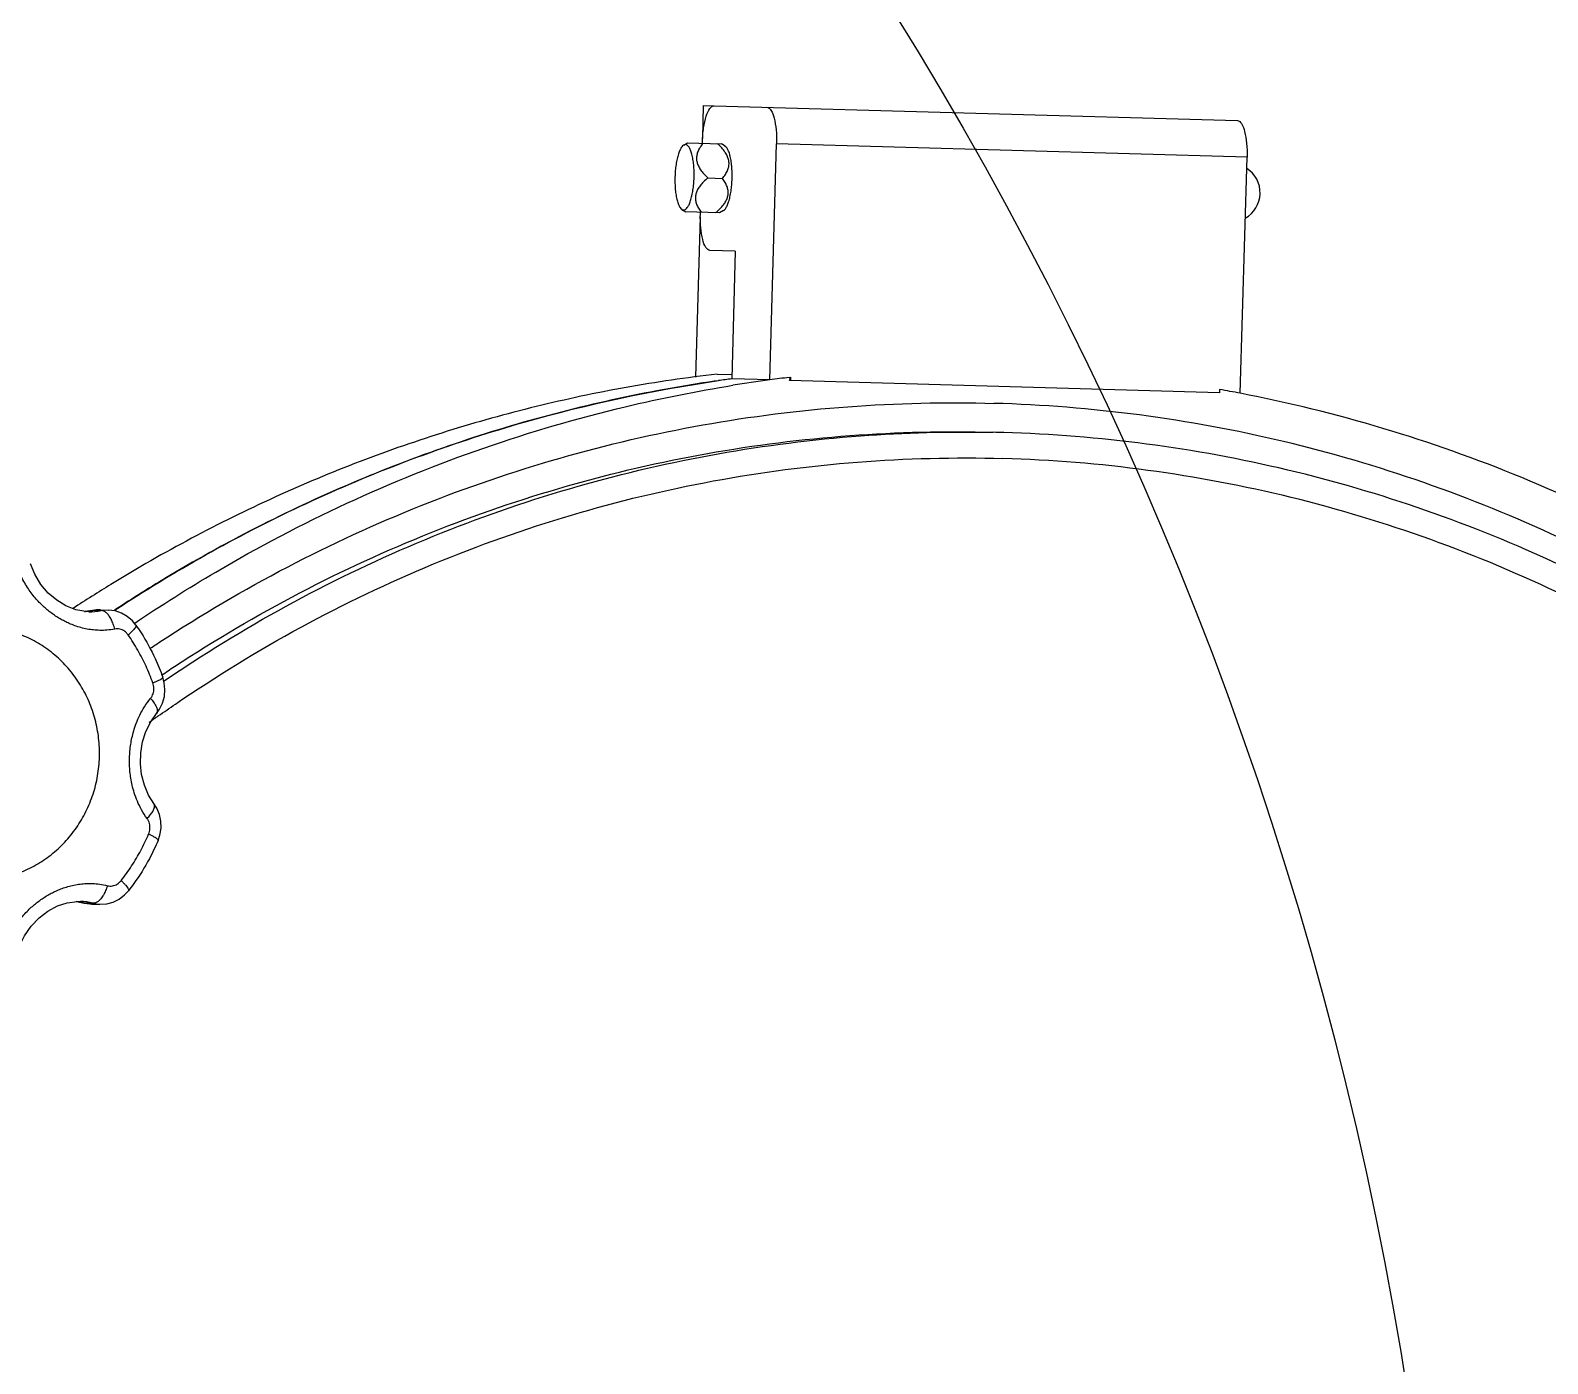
# Model space of a CAD drawing. Header units: millimetres. Extents: x -62354 to 129108, y -71259 to 35407.
# Drawn here: x 18541.1 to 18760.9, y 11263.8 to 11457 of the extents above; entities that cross this region are included whole.
import ezdxf

# ---------------------------------------------------------------- set-up
doc = ezdxf.new("R2010")
doc.units = ezdxf.units.MM
doc.header["$MEASUREMENT"] = 0
doc.layers.add('1st FL Layout xrf$0$CR-Machine', color=7, linetype='Continuous', transparency=0.5)

# ---------------------------------------------------------------- blocks, each defined once
blk = doc.blocks.new('1st FL Layout xrf$0$fsdbx')
for p, q in [((240331.1514994788, 79115.19191864107), (240329.2074744409, 79047.02772441568)), ((240365.3685952218, 79114.21605599634), (240331.1514994788, 79115.19191864107)), ((240323.7041785179, 79037.98313159242), (240325.8667138866, 79113.80904844965)), ((240365.2828294114, 79111.20881213408), (240363.5064584927, 79048.92314710771)), ((240364.8131138856, 79111.22220829834), (240365.2828294114, 79111.20881213408)), ((240363.0406204686, 79049.07250179746), (240363.5103359944, 79049.0591056332)), ((240363.2735994844, 79048.99780451253), (240363.0406204686, 79049.07250179746)), ((240363.0650773682, 79048.86919424328), (240363.0406204686, 79049.07250179746)), ((240363.5064584927, 79048.92314710771), (240363.2735994844, 79048.99780451253)), ((240363.4245701839, 79046.05186177097), (240329.2074744409, 79047.02772441568)), ((240363.4245701839, 79046.05186177097), (240363.2672427458, 79040.5354214792)), ((240329.5750635068, 79039.59390477033), (240329.221599863, 79039.05286283264)), ((240344.7733975914, 79041.06286111873), (240344.6685126325, 79037.38523425223)), ((240344.7733975914, 79041.06286111873), (240363.2672427458, 79040.5354214792)), ((240362.5903350229, 79038.43328296213), (240362.6507888736, 79040.55300258286)), ((240323.6612054938, 79036.47634978546), (240323.7041785179, 79037.98313159242)), ((240329.0884177967, 79034.1405276432), (240329.2288347415, 79039.0640279632)), ((240334.1694861772, 79037.09303452697), (240334.2295161458, 79039.19789139106)), ((240338.898974037, 79039.3279880805), (240339.2246792123, 79038.76132729417)), ((240339.2144320377, 79038.77896199407), (240339.0740310135, 79033.85601990353)), ((240363.5277277729, 79038.66124322981), (240363.5397582123, 79038.57754774136)), ((240328.4627374043, 79036.33941134793), (240323.6612054938, 79036.47634978546)), ((240329.1498408781, 79036.29423182452), (240328.9015599777, 79036.30131273103)), ((240339.383727035, 79036.00236406096), (240339.1354461346, 79036.00944496747)), ((240363.042982458, 79035.3531917796), (240339.8240076926, 79036.015390883)), ((240329.4038849972, 79033.59177891217), (240329.0818307594, 79034.15208739223)), ((240329.3364383765, 79033.8383271278), (240329.4038291229, 79033.59174669141)), ((240338.7277972518, 79033.3258688667), (240339.0852666046, 79033.87304192051)), ((240338.7278569132, 79033.3258232786), (240338.8091822679, 79033.56816694309)), ((240407.0863292042, 78958.23327790422), (240406.9371181778, 78958.45203400007)), ((240396.7328611941, 78949.07926459622), (240396.7660755859, 78950.2438681415)), ((240396.765980704, 78950.24054312217), (240396.8574005194, 78949.19170387214)), ((240396.7328544252, 78949.0792012217), (240396.7330656106, 78948.77369686929)), ((240396.7330656106, 78948.77369686929), (240396.8200693376, 78947.96143263765)), ((240396.8200693376, 78947.96143263765), (240396.8228717312, 78947.98033719588)), ((240396.8574005194, 78949.19170387214), (240396.8228525597, 78947.98033375634)), ((240397.0248336884, 78947.40469711955), (240397.0245515569, 78947.39487544083)), ((240439.2473564161, 78947.98275338783), (240439.2128084564, 78946.77138327202)), ((240439.3653553555, 78947.86586595562), (240439.2128084564, 78946.77138327202)), ((240439.3653143549, 78947.86442216742), (240439.3984543883, 78949.02642554996)), ((240439.398423575, 78949.02534830634), (240439.3985055351, 78949.02823369353)), ((240438.9780556111, 78946.19784352428), (240438.9783482645, 78946.20819222371)), ((240439.004362722, 78945.58748984634), (240439.0090442803, 78945.64753423491)), ((240439.0090442803, 78945.64753423491), (240439.214528422, 78946.7523394145)), ((240439.2145301892, 78946.75234662785), (240439.2128106266, 78946.77138275182))]:
    blk.add_line(p, q)
for points in [[(240411.7721954521, 78957.20920412452), (240411.1388226204, 78957.66387802648), (240410.2525826175, 78958.09579422238), (240409.2917406075, 78958.35914092089), (240408.2931343375, 78958.44253207298), (240407.2948363448, 78958.34251611581), (240406.4965507672, 78958.12405942346)], [(240424.8136302862, 78956.83719579439), (240423.5962846017, 78956.07132126164), (240422.1509019086, 78955.45288560187), (240420.6177870918, 78955.05688702501), (240419.0349943052, 78954.88196711132), (240417.439790205, 78954.92679427564), (240415.8693283522, 78955.19029676792), (240414.360921244, 78955.6716398334), (240412.9526504969, 78956.36994381834), (240411.7723061109, 78957.20912963097)], [(240430.1328886428, 78957.44998363423), (240429.3637785681, 78957.70963235368), (240428.3737008508, 78957.8692132209), (240427.3722631044, 78957.84590090322), (240426.3975218617, 78957.64081391078), (240425.4867398193, 78957.26293623296), (240424.8137755927, 78956.8372708646)], [(240398.9620157359, 78954.2394467819), (240398.3372113892, 78953.72766803097), (240397.692935951, 78952.98340198319), (240397.2073806224, 78952.14047134452), (240396.8956212517, 78951.22890450156), (240396.7659729278, 78950.24046797736)], [(240439.3984283031, 78949.0253163877), (240439.3261763059, 78950.0138535492), (240439.0687384498, 78950.939593388), (240438.6347033647, 78951.80726229015), (240438.037255761, 78952.58625069004), (240437.4337880986, 78953.14228844774)], [(240397.0248305486, 78947.40464159282), (240397.0013072171, 78946.98932364571), (240396.7242174191, 78945.50627941865), (240396.1703995278, 78944.0917642776), (240395.3608266585, 78942.76123156503), (240394.3127225259, 78941.54039629141), (240393.0473599793, 78940.4646565677), (240391.5868504677, 78939.57067747638), (240390.0775587442, 78938.9378808506)], [(240396.8200487584, 78947.9614185211), (240396.9627721706, 78946.83894272859), (240396.963800147, 78946.78857774369)], [(240439.2145152281, 78946.75235030008), (240439.34846587, 78947.5678599673), (240439.3653619986, 78947.8658959512)], [(240445.4317801804, 78937.35919458969), (240443.9696224892, 78938.07195578856), (240442.5601084552, 78939.04761953856), (240441.3561187467, 78940.19406953789), (240440.3776724931, 78941.47329724857), (240439.6440018756, 78942.84862939408), (240439.1708156353, 78944.29338228941), (240438.9781978433, 78945.79091173629), (240438.9783482545, 78946.20813843032)]]:
    blk.add_lwpolyline(points)
for radius in [765.6249999999977, 699.9999999999977]:
    blk.add_circle((240592.2337250903, 78611.75944218776), radius)
at = {"color": 253, "ltscale": 3}
blk.add_circle((240592.2337250903, 78611.75944218776), 532.9303489954873, dxfattribs=at)
for centre, radius, start, end in [((240336.3313095398, 79112.89400337942), 4.194570461103746, 29.2658373032007, 147.5404242474182), ((240573.1677068485, 79074.11235022973), 211.6335938007267, 169.0766309763475, 169.9009988767064), ((240573.0068595619, 79074.18454842272), 202.0290308702606, 178.366410543328, 178.8001788247167), ((240573.1610091344, 79074.24592774594), 211.6229645728274, 186.8871876621432, 187.6561556961296), ((240573.1869167945, 79074.25072342186), 211.6492803113925, 187.6565079733963, 189.1166285637347), ((240573.1428785868, 79068.74881906452), 211.7634852179567, 187.6558542885115, 188.1682849031423), ((240572.4275128951, 79068.65211996296), 211.0416246692125, 187.656178480803, 188.1761938675551), ((240582.4357860258, 79077.8160118892), 208.5434945572966, 215.2428868175126, 215.7004330145985), ((240401.7581533467, 78948.93766677182), 5.027293540940279, 178.3860019070532, 190.9777112770605), ((240386.7891037477, 78946.15810715043), 10.19787355512483, 6.936135208661807, 10.29328590439626), ((240389.6370231913, 78947.61409718788), 7.390825471108212, 358.3764433713969, 12.32507015748289), ((240386.9112303936, 78946.17253417757), 10.07489846879082, 3.417455736769392, 6.938563133608025), ((240446.3261837959, 78946.00225994512), 7.350660050647345, 164.3695996395101, 178.3946343905062), ((240434.8147020175, 78949.15730439246), 4.585629190356811, 345.1590098365876, 358.3510256469709), ((240449.0056571729, 78944.40157908094), 10.07527084948247, 169.7945040439499, 173.3190476000141), ((240449.1262182507, 78944.3802963465), 10.19769534744737, 166.4394244038675, 169.7968351535721)]:
    blk.add_arc(centre, radius, start, end)
for points, start_tangent, end_tangent in [([(240809.6527348812, 79067.4353695731), (240809.1371351032, 79088.5019889606), (240806.3958121829, 79109.41606426591), (240801.4568958111, 79129.96298876413), (240794.3710659487, 79149.93192320931), (240785.2110328063, 79169.11795931586), (240774.0707907047, 79187.32422238553), (240761.0646536169, 79204.36389152418), (240746.3260821045, 79220.06211666984), (240730.0063138586, 79234.25781278644), (240712.2728117771, 79246.80531281841), (240693.3075455962, 79257.57586244421), (240673.305124615, 79266.45894124956), (240652.4708007287, 79273.36339681706), (240631.0183622972, 79278.21838009349), (240609.1679403751, 79280.97407238229), (240587.1437498553, 79281.60219655067), (240565.1717887364, 79280.09630719468), (240543.4775190679, 79276.47185677802), (240522.2835534201, 79270.76603706452), (240501.8073705585, 79263.0373974815), (240482.2590838272, 79253.36524433814), (240463.8392851055, 79241.8488270141), (240446.736986445, 79228.6063195272), (240431.1276805809, 79213.77360792772), (240417.1715401119, 79197.50289591163), (240405.0117739252, 79179.96114300028), (240394.7731576741, 79161.32835131409), (240386.5607534237, 79141.79571851515), (240380.4588315458, 79121.56367584367), (240376.5300060168, 79100.83983143218), (240374.814591912, 79079.83683997861)], (0.02850814758171294, 0.9995935601640595), (-0.02850814758171294, -0.9995935601640595)), ([(240423.9087584366, 79224.91710806207), (240410.5713174669, 79210.06592383835), (240397.7366748516, 79192.75538282233), (240386.7057014691, 79174.34018831918), (240377.5806931357, 79154.99111376188), (240370.4462706797, 79134.8875929391), (240365.3685952218, 79114.21605599634)], (-0.7007599959301196, -0.713397104075997), (-0.189495459976305, -0.9818815970616664)), ([(240438.2772641713, 79225.98581174767), (240425.0908462438, 79212.69231004748), (240411.6857402617, 79196.38923676495), (240400.0194094787, 79178.90398371662), (240390.2042070369, 79160.4049434509), (240382.3346587024, 79141.07027183156), (240376.4865525205, 79121.08617232484), (240372.7162089625, 79100.64510272551), (240371.059938482, 79079.94392171502)], (-0.7344109885563922, -0.6787050168428276), (-0.02850814758171294, -0.9995935601640595)), ([(240325.8667138866, 79113.80904844965), (240326.2823916718, 79114.38407325471), (240327.4326937378, 79114.84879963452), (240329.1424970263, 79115.1324772108), (240331.1514994788, 79115.19191864107)], (0.02850814758171294, 0.9995935601640595), (0.9995935601640595, -0.02850814758171294)), ([(240412.1155611334, 78957.47728116135), (240410.3965360831, 78959.94798716638), (240399.2562939869, 78978.15425023588), (240390.0962608391, 78997.3402863426), (240383.0104309821, 79017.3092207876), (240378.0715146103, 79037.85614528586), (240375.3301916898, 79058.77022058584), (240374.814591912, 79079.83683997861)], (-0.5770430950081356, 0.816713699226009), (0.02850814758171294, 0.9995935601640595)), ([(240406.2143633137, 78957.92273930562), (240404.9394218557, 78959.84014447007), (240394.2885930155, 78977.96187708923), (240385.5436625369, 78996.99024750423), (240378.7888488824, 79016.74200211262), (240374.0892045922, 79037.02692071124), (240371.4899898224, 79057.64964845256), (240371.0162364158, 79078.41157718864)], (-0.5582290951542535, 0.8296868549779872), (0.02850814758171294, 0.9995935601640595)), ([(240406.9371181778, 78958.45203400007), (240404.9831239218, 78961.37248899642), (240394.3322950816, 78979.49422161563), (240385.5873646031, 78998.52259203058), (240378.8325509485, 79018.274346639), (240374.1329066583, 79038.55926523765), (240371.5336918886, 79059.18199297896), (240371.0221237974, 79078.41489480186)], (-0.5629722402336099, 0.8264758052879411), (0.02093977966864119, 0.9997807387759722)), ([(240323.9226888487, 79045.64485422426), (240324.3383666338, 79046.21987902929), (240325.4886686998, 79046.68460540916), (240327.1984719883, 79046.96828298544), (240329.2074744409, 79047.02772441568)], (0.02850814758171294, 0.9995935601640595), (0.9995935601640595, -0.02850814758171294)), ([(240331.5004496815, 79040.0768037336), (240330.971351036, 79039.88479548335), (240330.4124024243, 79039.55957086492), (240329.8244871457, 79039.09539242141), (240329.2126773785, 79038.49749532645)], (-0.969965055673948, -0.2432443026494864), (-0.6853635728382459, -0.728201052612803)), ([(240338.8986850594, 79039.32783736047), (240338.8854703491, 79039.35043550903), (240338.6270710065, 79039.61709157703), (240338.1979577054, 79039.86985229954), (240337.6145935077, 79040.09776837524), (240336.9007594138, 79040.29142147425), (240336.0840254939, 79040.44345979666), (240335.1955106138, 79040.54811224493), (240334.2695602216, 79040.60130804623), (240333.3420861508, 79040.60097379866), (240332.4490523041, 79040.54713334132), (240331.6249815948, 79040.44189358974), (240330.901271542, 79040.28924334073), (240330.3058584876, 79040.09494840802), (240329.8630148063, 79039.86704995291), (240329.5898218642, 79039.61553744337), (240329.5753447709, 79039.59373532509)], (-0.4875432396283945, 0.8730988429110703), (-0.536517592840919, -0.843889135237672)), ([(240332.1294613281, 79040.14868310391), (240332.0152559865, 79040.14852236709), (240331.5004496815, 79040.0768037336)], (-0.9997179853230791, 0.02374762770391689), (-0.9699650547685565, -0.2432443062598407)), ([(240334.2295161458, 79039.19789139106), (240333.6478239376, 79039.62856456346), (240333.0820920824, 79039.93167800034), (240332.5378395456, 79040.10294444681), (240332.1294613281, 79040.14868310391)], (-0.7676734381692872, 0.6408412380062206), (-0.9997179853289297, 0.02374762745761896)), ([(240336.3807549618, 79040.02743464318), (240335.9716511359, 79040.00528925745), (240335.4179906501, 79039.86548449012), (240334.8356040511, 79039.59516035358), (240334.2295161458, 79039.19789139106)], (-0.9994404619707632, 0.03344791436947243), (-0.8029491827468133, -0.5960474896568434)), ([(240337.0055855699, 79039.91941558881), (240336.4957122756, 79040.02066525217), (240336.3807549618, 79040.02743464318)], (-0.9543601798495819, 0.2986580772680926), (-0.9994404621089406, 0.03344791024066111)), ([(240339.1982826349, 79038.21270846936), (240338.6223047559, 79038.8437456465), (240338.0620986843, 79039.3406120356), (240337.5231291142, 79039.69711743947), (240337.0055855699, 79039.91941558881)], (-0.6427471122689159, 0.7660784226630911), (-0.9543601804240152, 0.2986580754324941)), ([(240324.0864081897, 79037.38535067486), (240323.7041785179, 79037.98313159242)], (-0.7845092465134416, 0.6201171196918467), (0.02850814758171294, 0.9995935601640595)), ([(240328.9015599777, 79036.30131273103), (240326.8992107686, 79036.4751568643), (240325.2083543144, 79036.85582036935), (240324.0864081897, 79037.38535067486)], (-0.9995935601640595, 0.02850814758171294), (-0.7845092454483464, 0.620117121039297)), ([(240344.6685126325, 79037.38523425223), (240344.2528348474, 79036.81020944717), (240343.1025327814, 79036.34548306736), (240341.3927294929, 79036.06180549107), (240339.383727035, 79036.00236406096)], (-0.02850814758171294, -0.9995935601640595), (-0.9995935601640595, 0.02850814758171294)), ([(240362.5903350229, 79038.43328296213), (240364.5274105039, 79025.2522315681), (240367.2913349026, 79012.20543988157), (240370.872093819, 78999.33982649015), (240375.2566060598, 78986.70226963377), (240380.4289101967, 78974.33866284488), (240386.3701944505, 78962.29390516979), (240393.0588646023, 78950.61173972118), (240396.5222128243, 78945.15424962627)], (0.1141953272202042, -0.993458316811063), (0.5481691019146964, -0.8363675243013895)), ([(240329.1526474098, 79036.39263846236), (240329.7343217187, 79035.96197712512), (240330.3000589174, 79035.65885782821), (240330.8443166297, 79035.48758767423), (240331.3669050711, 79035.44200828235), (240331.8817160459, 79035.51372752339), (240332.4108196889, 79035.70573853026), (240332.9697738417, 79036.03096833063), (240333.5576949768, 79036.49515423866), (240334.1694861772, 79037.09303452697)], (0.7676736968685267, -0.6408409281063511), (0.6853637832847037, 0.7282008545461052)), ([(240334.1694861772, 79037.09303452697), (240334.7454463324, 79036.46201533533), (240335.3056576892, 79035.96514123329), (240335.8446323839, 79035.6086303379), (240336.362180763, 79035.38632905573), (240336.8720586877, 79035.28507842889), (240337.3961247723, 79035.3004555243), (240337.9497907472, 79035.44026364712), (240338.5321831538, 79035.710593347), (240339.1382526662, 79036.10785160528)], (0.6427473333785593, -0.7660782371499345), (0.8029494227929614, 0.5960471662850602)), ([(240338.8091822679, 79033.56816694309), (240338.7282704707, 79033.8370705396), (240338.46985399, 79034.10379502864), (240338.0406734796, 79034.3565925), (240337.4572798919, 79034.58451271808), (240336.7434398842, 79034.77815914829), (240335.9266937475, 79034.93019328394), (240335.038157326, 79035.03484179534), (240334.1121852405, 79035.08803150582), (240333.1846831215, 79035.08768846543), (240332.2916199334, 79035.03383498348), (240331.4675331607, 79034.92857819403), (240330.7438166639, 79034.77590567656), (240330.1484217318, 79034.5815872951), (240329.7056473589, 79034.35368234414), (240329.4325410632, 79034.10219946702), (240329.3364383765, 79033.8383271278)], (0.02850822638806621, 0.9995935579165198), (-0.02850806568491426, -0.9995935624997315)), ([(240329.4041821609, 79033.59194384629), (240329.4173501683, 79033.56942353144), (240329.6757666544, 79033.30269904225), (240330.1049471594, 79033.04990157104), (240330.6883407524, 79032.82198135278), (240331.4021807547, 79032.62833491739), (240332.2189268969, 79032.47630078695), (240333.107463313, 79032.37165227567), (240334.0334353983, 79032.31846255992), (240334.9609375175, 79032.31880560558), (240335.854000711, 79032.37265908738), (240336.6780874783, 79032.47791587698), (240337.4018039803, 79032.63058838897), (240337.9971989125, 79032.82490677576), (240338.4399732853, 79033.05281172143), (240338.7130795811, 79033.30429460385), (240338.7275168522, 79033.32603947571)], (0.487573104480672, -0.8730821655417547), (0.5365104162851657, 0.8438936978183438)), ([(240398.9620526221, 78954.23946386547), (240400.0740795208, 78954.98250824047), (240403.8079535243, 78957.02466298017), (240406.4965483506, 78958.12405354492)], (0.8194403479634841, 0.5731644756345984), (0.9417630452801012, 0.3362772168089148)), ([(240407.3314495214, 78956.691460807), (240404.8999315736, 78955.7000973809), (240402.5736352412, 78954.5009218095), (240400.3716421759, 78953.10378048796)], (-0.9417727320327692, -0.336250087285541), (-0.8194402525371691, -0.5731646120634286)), ([(240407.331437278, 78956.69145643979), (240407.1307179567, 78957.14282295492), (240406.943430456, 78957.52705378568), (240406.7776936507, 78957.82589341281), (240406.6405508542, 78958.02613619607), (240406.5375465983, 78958.11960334587), (240406.4986297365, 78958.11685677024)], (-0.3933435301693383, 0.9193915745067076), (-0.9606779078621208, -0.277665189293974)), ([(240409.5726985976, 78956.3447163089), (240409.247354327, 78956.56261363876), (240408.8955268021, 78956.71429764578), (240408.5153677323, 78956.805541899), (240408.1203953629, 78956.83292786084), (240407.724243229, 78956.7955139119), (240407.3314495214, 78956.691460807)], (-0.7730474503839447, 0.6343482004821032), (-0.9417927627728476, -0.3361939797032166)), ([(240409.5726985976, 78956.3447163089), (240410.1115018654, 78956.78186946077), (240410.6289740291, 78957.10226470511), (240411.0946319186, 78957.28702834761), (240411.4810447519, 78957.32527654685), (240411.7654500174, 78957.21475640195), (240411.7721861085, 78957.20919305031)], (0.7416213409917237, 0.6708187434662489), (0.7643404180092113, -0.6448129382987785)), ([(240426.9603986637, 78955.84882363878), (240425.7173054949, 78955.05398067716), (240424.4547912901, 78954.43805932257), (240423.2468675748, 78953.99325815169), (240422.138270713, 78953.69083238312), (240421.1372488878, 78953.49543750449), (240420.1933774039, 78953.37372648646), (240419.2133621626, 78953.30840759899), (240418.2024623317, 78953.30436308103), (240417.1943195637, 78953.36396475072), (240416.2201940425, 78953.48292956976), (240415.2813977484, 78953.6569084572), (240414.2871413027, 78953.9086722454), (240413.188437333, 78954.27520589146), (240411.9989449127, 78954.79092648503), (240410.7683577545, 78955.48038960528), (240409.5726985976, 78956.3447163089)], (-0.8078717302907212, -0.589358352275656), (-0.7729679078932271, 0.6344451224236558)), ([(240426.9603985491, 78955.84882298656), (240426.447384064, 78956.31597684528), (240425.9490111948, 78956.66534693853), (240425.4946380852, 78956.87635257759), (240425.1110309449, 78956.93656383181), (240424.820787297, 78956.84243377106), (240424.8137682283, 78956.83728078988)], (-0.7021827672122574, 0.7119967425698919), (-0.7998918250075042, -0.6001442062422702)), ([(240429.2177799217, 78956.06726429635), (240428.8451366664, 78956.19027801848), (240428.4568317935, 78956.2520947748), (240428.0653937929, 78956.25072542223), (240427.6843684068, 78956.18627444972), (240427.3116137297, 78956.05431800976), (240426.9603986637, 78955.84882363878)], (-0.9210978505602854, 0.3893311568487961), (-0.8079659071962683, -0.589229236213302)), ([(240430.1304018067, 78957.44290899555), (240430.0917134138, 78957.44786836789), (240429.9835553913, 78957.36042120896), (240429.8352298521, 78957.16831720088), (240429.6527377765, 78956.87940612473), (240429.4438618533, 78956.50647165574), (240429.2177799217, 78956.06726429635)], (-0.9433031545580954, 0.3319324609024339), (-0.4450104169292848, -0.8955253926184472)), ([(240435.9617981347, 78952.08874978404), (240433.842984215, 78953.60913917591), (240431.588822489, 78954.93894175193), (240429.2177799217, 78956.06726429635)], (-0.7854418484685883, 0.6189354592154558), (-0.9210779857296091, 0.3893781506508628)), ([(240430.132891547, 78957.44997839266), (240432.7903298293, 78956.17996285693), (240436.3937964039, 78953.92736285657), (240437.4337555882, 78953.14230520287)], (0.9210674834834448, -0.3894029928871557), (0.7854431724016246, -0.6189337791134619)), ([(240398.9630559518, 78954.23779138882), (240399.0484461541, 78954.25906704235), (240399.2184968391, 78954.20016230168), (240399.446297296, 78954.04665333932), (240399.7226441063, 78953.80483274304), (240400.0358146788, 78953.48549390756), (240400.3716421759, 78953.10378048796)], (0.8571651136321167, 0.515041714788269), (0.6436100791804585, -0.7653535561930342)), ([(240400.3716421759, 78953.10378048796), (240400.0767128907, 78952.85790352701), (240399.8334089468, 78952.57036128672), (240399.6496013051, 78952.25041988082), (240399.5317135081, 78951.9093176102), (240399.4830626546, 78951.54339981178), (240399.5157894092, 78951.16052021203)], (-0.8194099460722556, -0.5732079380799461), (0.1971876702125514, -0.980365759661233)), ([(240435.9617879293, 78952.08875782392), (240436.3187957834, 78952.45073493166), (240436.6496528013, 78952.75170992417), (240436.9393265194, 78952.97739230847), (240437.1754999079, 78953.11767319046), (240437.3486264682, 78953.16679429359), (240437.4326562696, 78953.14068896804)], (0.6861120747382505, 0.7274958562757406), (0.826474541934475, -0.5629740949050854)), ([(240436.7054975374, 78950.0998794375), (240436.7594984602, 78950.46580815542), (240436.7366666941, 78950.82300129658), (240436.6417226157, 78951.1755042623), (240436.4779888861, 78951.5105072023), (240436.2511672733, 78951.81647680892), (240435.9617981347, 78952.08874978404)], (0.2527807615503809, 0.9675235845135814), (-0.7854037938154547, 0.6189837483006244)), ([(240399.5157894092, 78951.16052021203), (240399.6777940148, 78950.02357449295), (240399.7133442915, 78949.00151047725), (240399.6597707641, 78948.08415377827), (240399.5290632211, 78947.17947729715), (240399.3188057343, 78946.26649379518), (240399.0382110273, 78945.38002007743), (240398.7161640772, 78944.57505981257), (240398.3903109653, 78943.89171173325), (240398.0392641641, 78943.25212843361), (240397.6350665146, 78942.60406125351), (240397.1909053255, 78941.9733388444), (240396.7153148758, 78941.37113834493), (240396.208741945, 78940.79633036006), (240395.6531493961, 78940.23091394757), (240395.0182897298, 78939.65462645458), (240394.292362465, 78939.0731536686), (240393.4975483549, 78938.5180732325), (240392.6299293274, 78937.99716772017), (240391.6276025891, 78937.49328333704), (240390.4112488983, 78937.00824785823)], (0.1973763773914139, -0.9803277847984533), (-0.9452323412628462, -0.3263982552507879)), ([(240399.5157895264, 78951.16051983566), (240398.7910047228, 78950.9463126924), (240398.1343552271, 78950.66146625672), (240397.5845229047, 78950.32276022647), (240397.173897239, 78949.95014707546), (240396.9266673227, 78949.5655766654), (240396.8573969733, 78949.19170323783)], (-0.9736967422618861, -0.2278478749266501), (0.06072390159575579, -0.9981546011390166)), ([(240444.9886570925, 78935.45171441362), (240443.8181002725, 78935.99681125314), (240442.8753229045, 78936.53699777753), (240442.0603662778, 78937.08616120458), (240441.3005623025, 78937.67666009718), (240440.5947896997, 78938.30402357722), (240439.9763994598, 78938.92760925356), (240439.4387213048, 78939.53729212304), (240438.9531489687, 78940.15380806435), (240438.50323358, 78940.79477041529), (240438.0880750357, 78941.46287468393), (240437.7154390267, 78942.1466031606), (240437.3975625575, 78942.81796960143), (240437.107934069, 78943.53485663864), (240436.8339681851, 78944.36586801233), (240436.6113616702, 78945.2589288571), (240436.4605798993, 78946.16367429605), (240436.3855831426, 78947.05586518254), (240436.3857028336, 78947.96702228923), (240436.4800299708, 78948.98150624483), (240436.7054975374, 78950.0998794375)], (-0.9250932261221183, 0.3797400729222179), (0.2529284657611447, 0.9674849824197342)), ([(240436.7054975427, 78950.09987943736), (240437.4168934349, 78949.84471244359), (240438.056238345, 78949.5229045749), (240438.585869883, 78949.15341291128), (240438.9745887962, 78948.75800341819), (240439.199496813, 78948.35996873264), (240439.2473453482, 78947.98275603773)], (0.9591279208849962, -0.2829728456563007), (-0.1175143622812782, -0.993071183076835))]:
    blk.add_spline(points, degree=3, dxfattribs=dict(start_tangent=start_tangent, end_tangent=end_tangent))
at = {"color": 253}
for points, start_tangent, end_tangent in [([(240434.3822196671, 79226.47461474224), (240421.8785599625, 79213.7961021116), (240408.2193287529, 79197.18396582847), (240396.3318353025, 79179.36723878904), (240386.3305626691, 79160.51750581665), (240378.3118285818, 79140.81630014398), (240372.3528578329, 79120.45335514576), (240368.5110385658, 79099.62477711795), (240366.8233695971, 79078.53115665657)], (-0.7304762625057217, -0.6829380864439119), (-0.02850814758171294, -0.9995935601640595)), ([(240402.3716290447, 78956.23086376942), (240401.3896485963, 78957.71192426799), (240390.5369083103, 78976.17719684163), (240381.6261971561, 78995.56629465826), (240374.7433301595, 79015.69249011189), (240369.9545930919, 79036.36195692804), (240367.3061041066, 79057.37563685415), (240366.8233695971, 79078.53115665657)], (-0.5560339324926311, 0.8311595911236183), (0.02850814758171294, 0.9995935601640595)), ([(240398.6843812975, 78954.05308163221), (240391.2638364058, 78965.79543714697), (240381.300332504, 78984.80938866563), (240373.29292038, 79004.6470753852), (240367.3158568251, 79025.12453236879), (240364.2112189741, 79040.71603131053)], (-0.5606306299842245, 0.8280659978066311), (-0.1584382783354926, 0.9873688834260906)), ([(240396.7426577189, 78951.21402666284), (240394.7574469721, 78954.29613283125), (240380.1097470171, 78981.56095613985), (240369.5451789851, 79010.49315622327), (240363.531040419, 79038.63827099383)], (-0.5484960127327579, 0.8361531701884927), (-0.1422164400016521, 0.9898355844246339)), ([(240363.5397582123, 79038.57754774136), (240365.0123954897, 79029.69057188771), (240368.3233340108, 79014.9540368338), (240372.6775123171, 79000.46538448025), (240378.0546292207, 78986.29216760996), (240384.4296141154, 78972.50046830648), (240391.7727438795, 78959.154589833), (240396.7888536861, 78951.14363193043)], (0.1424758002825866, -0.9897982856793784), (0.5488032198445113, -0.8359515691045128)), ([(240435.9061999116, 78930.88400571141), (240435.775880839, 78933.5043865456), (240435.2387028641, 78936.07791893816), (240434.3066656689, 78938.5471144242), (240433.000589413, 78940.85681525856), (240431.3496496839, 78942.95542654212), (240429.3907257479, 78944.79606876103), (240427.1675767313, 78946.3376250196), (240424.72986411, 78947.5456594927), (240422.1320423505, 78948.39318668377), (240419.4321424983, 78948.86127423856), (240416.6904758603, 78948.93946585589), (240413.968286738, 78948.62601486425), (240411.326384333, 78947.9279232395), (240408.8237843849, 78946.86078519217), (240406.516390836, 78945.44843882573), (240404.4557470462, 78943.7224336298), (240402.6878843945, 78941.72132569834), (240401.2522940125, 78939.48981648128), (240400.181044614, 78937.07775420632), (240399.4980661448, 78934.53902035722), (240399.2186152135, 78931.93032605667)], (0.02850814758171294, 0.9995935601640595), (-0.02850814758171294, -0.9995935601640595))]:
    blk.add_spline(points, degree=3, dxfattribs=dict(at, start_tangent=start_tangent, end_tangent=end_tangent))
blk = doc.blocks.new('1st FL Layout xrf$0$A$C2251eb00')
h = blk.add_hatch()
h.set_pattern_fill('EARTH', color=253, scale=30, angle=135, style=0)
h.set_pattern_definition([(135, (18021.95949697238, -268736.6206913007), (-269.4076836320746, 1.649646287128615e-14), [190.5, -190.5]), (135, (17971.44555629138, -268787.1346319817), (-269.4076836320746, 1.649646287128615e-14), [190.5, -190.5]), (135, (17920.93161561032, -268837.6485726627), (-269.4076836320746, 1.649646287128615e-14), [190.5, -190.5]), (225, (17887.25565515633, -268837.6485726627), (-1.649646287128615e-14, -269.4076836320746), [190.5, -190.5]), (225, (17836.74171447533, -268787.1346319817), (-1.649646287128615e-14, -269.4076836320746), [190.5, -190.5]), (225, (17786.22777379432, -268736.6206913007), (-1.649646287128615e-14, -269.4076836320746), [190.5, -190.5])])
edge = h.paths.add_edge_path()
edge.add_line((-9017.664772423916, -0.7193778588552959), (-9017.664772423916, -1450.719377858855))
edge.add_line((-9017.664772423916, -1450.719377858855), (-8018.448713983467, -1447.162808942754))
edge.add_arc((-7273.868624493974, -1543.991063722788), 750.8496657706709, 7.135800921314285, 172.5906025918001, ccw=False)
edge.add_line((-6528.834655395942, -1450.71938807593), (-6297.768984770752, -1450.719381756382))
edge.add_arc((-5747.769118941971, -1451.259813294382), 550.0001313435514, 0.05629898878430595, 179.9437010112156, ccw=False)
edge.add_line((-5197.769253113191, -1450.719381756382), (-4787.96302987251, -1450.719377858855))
edge.add_arc((-4237.963164043729, -1451.259809396855), 550.0001313435514, 0.05629898878430595, 179.9437010112156, ccw=False)
edge.add_line((-3687.963298214949, -1450.719377858855), (-3517.655817178951, -1450.719377858855))
edge.add_line((-3517.655817178951, -1450.719377858855), (-3517.655817178951, -0.7193778588552959))
edge.add_line((-3517.655817178951, -0.7193778588552959), (-9017.664772423916, -0.7193778588552959))
blk.add_blockref('1st FL Layout xrf$0$fsdbx', (-247866.2987654944, -80238.01604536531))
blk = doc.blocks.new('1st FL Layout xrf')
at = {"layer": '1st FL Layout xrf$0$CR-Machine', "rotation": 270}
blk.add_blockref('1st FL Layout xrf$0$A$C2251eb00', (19840.13826133793, 3903.485386705568), dxfattribs=at)

msp = doc.modelspace()

# ---------------------------------------------------------------- block references
msp.add_blockref('1st FL Layout xrf', (0, 0))

doc.saveas('drawing.dxf')
